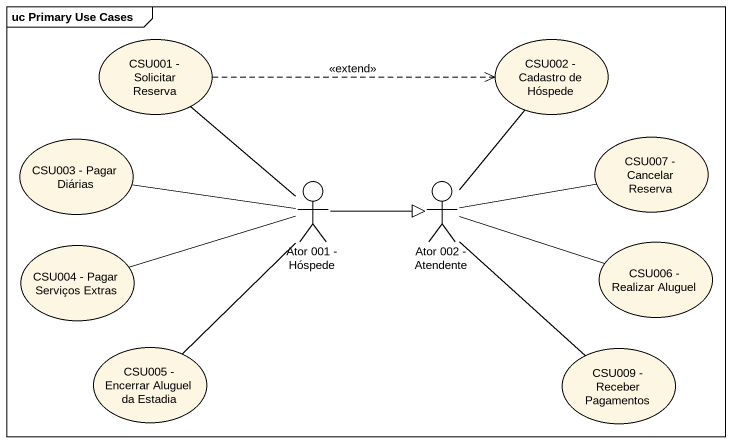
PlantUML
@startuml
mainframe uc Primary Use Cases
usecase "CSU001 - Solicitar Reserva" as CSU001_Solicitar_Reserva
usecase "CSU002 - Cadastro de Hóspede" as CSU002_Cadastro_de_Hóspede
usecase "CSU003 - Pagar Diárias" as CSU003_Pagar_Diárias
actor "Ator 001 - Hóspede" as Ator_001_Hóspede
actor "Ator 002 - Atendente" as Ator_002_Atendente
usecase "CSU007 - Cancelar Reserva" as CSU007_Cancelar_Reserva
usecase "CSU004 - Pagar Serviços Extras" as CSU004_Pagar_Serviços_Extras
usecase "CSU006 - Realizar Aluguel" as CSU006_Realizar_Aluguel
usecase "CSU005 - Encerrar Aluguel da Estadia" as CSU005_Encerrar_Aluguel_da
usecase "CSU009 - Receber Pagamentos" as CSU009_Receber_Pagamentos
CSU001_Solicitar_Reserva .right.> CSU002_Cadastro_de_Hóspede : <<extend>>
Ator_001_Hóspede -up- CSU001_Solicitar_Reserva
Ator_001_Hóspede -left- CSU003_Pagar_Diárias
Ator_001_Hóspede -right-|> Ator_002_Atendente
Ator_001_Hóspede -left- CSU004_Pagar_Serviços_Extras
Ator_001_Hóspede -- CSU005_Encerrar_Aluguel_da
Ator_002_Atendente -up- CSU002_Cadastro_de_Hóspede
CSU007_Cancelar_Reserva -left- Ator_002_Atendente
CSU006_Realizar_Aluguel -left- Ator_002_Atendente
CSU009_Receber_Pagamentos -up- Ator_002_Atendente
@enduml
